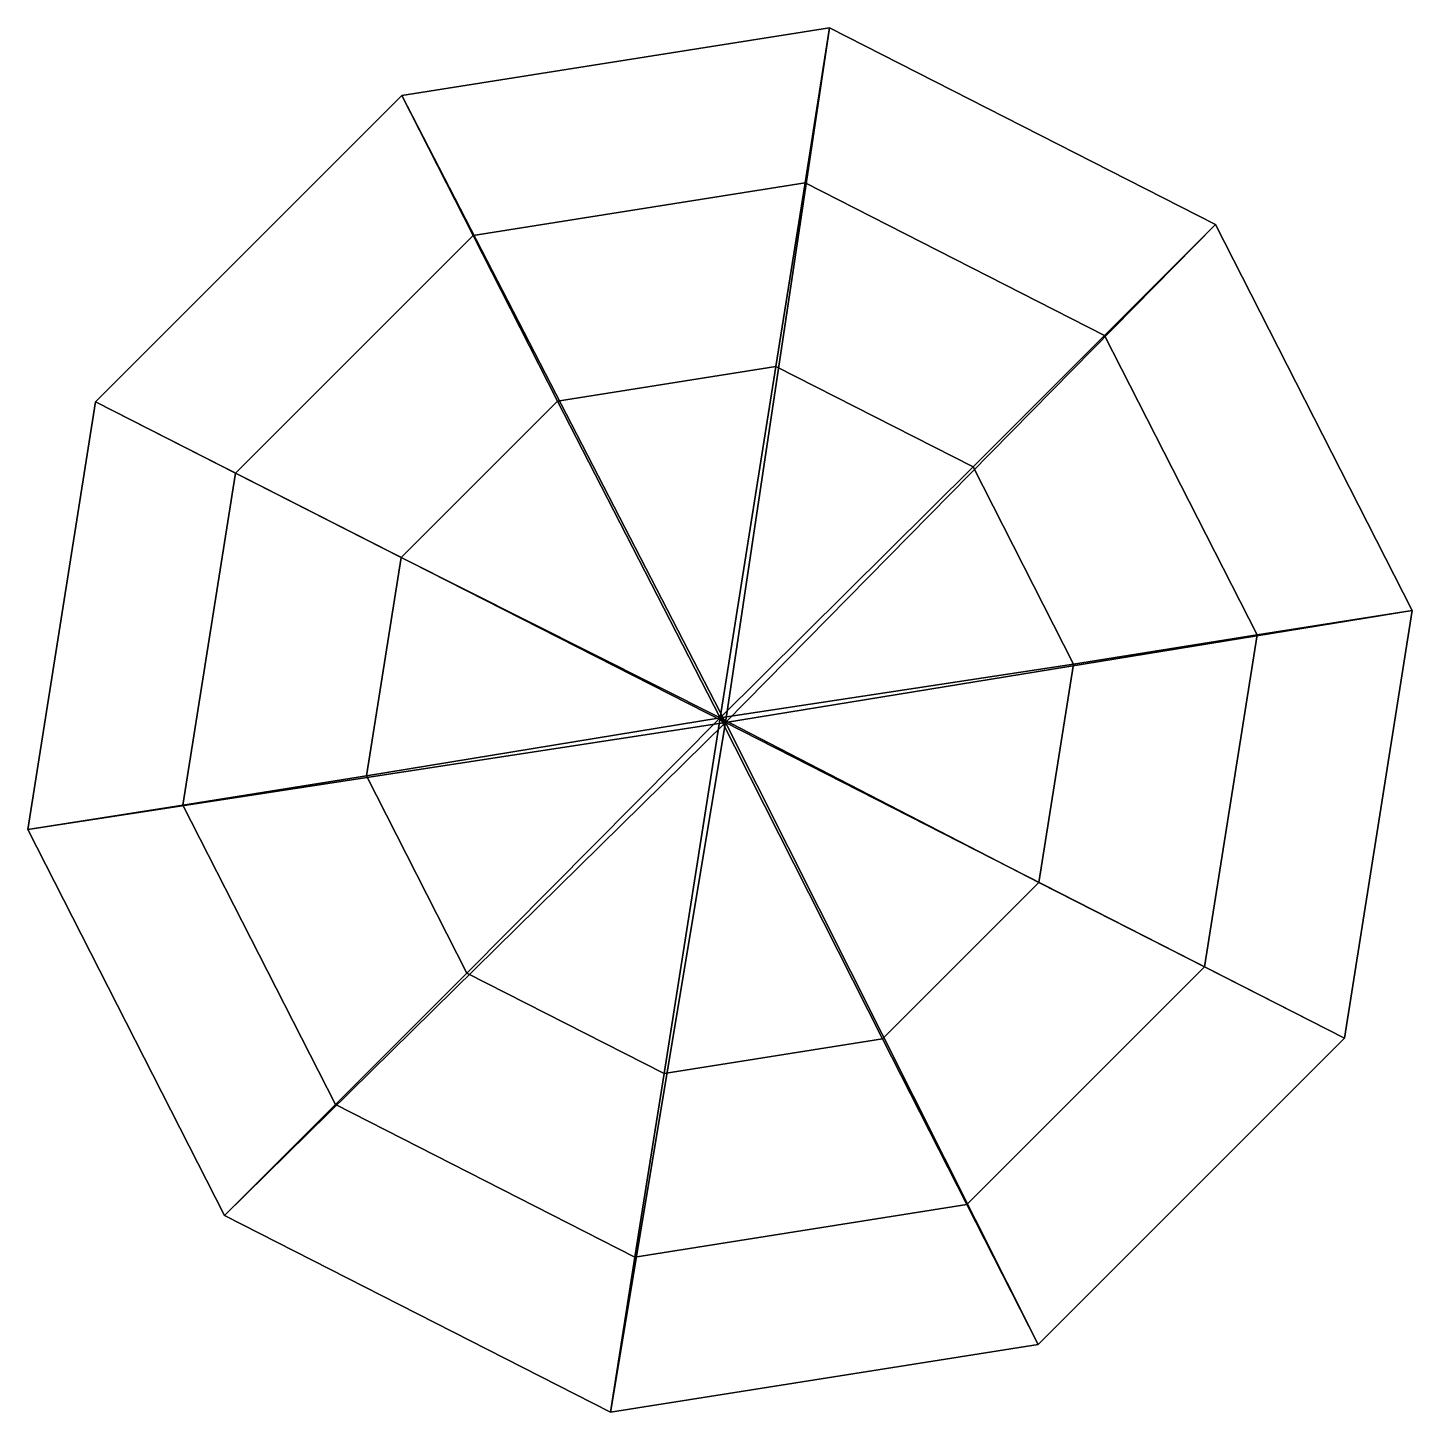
# Model space of a CAD drawing. Extents: x -3.24 to 3.49, y -3.34 to 3.38.
import ezdxf

# ---------------------------------------------------------------- set-up
doc = ezdxf.new("R2010")
doc.units = 0

# ---------------------------------------------------------------- blocks, each defined once
blk = doc.blocks.new('Circle')
at = {"layer": 'Meshes', "color": 160}
mesh = blk.add_polyface(dxfattribs=at)
corners = [(2.407665, 2.407666, -0.483139), (3.363032, 0.532652, -0.483139), (3.033835, -1.545816, -0.483139), (1.545816, -3.033835, -0.483139), (-0.532652, -3.363032, -0.483139), (-2.407665, -2.407664, -0.483139), (-3.363032, -0.532652, -0.483139), (-3.033835, 1.545817, -0.483139), (-1.545815, 3.033836, -0.483139), (0.532654, 3.363032, -0.483139), (0.532654, 3.363032, -0.353612), (-1.545815, 3.033836, -0.353612), (-3.033835, 1.545817, -0.353612), (-3.363032, -0.532652, -0.353612), (-2.407665, -2.407665, -0.353612), (-0.532652, -3.363032, -0.353612), (1.545816, -3.033835, -0.353612), (3.033835, -1.545817, -0.353612), (3.363032, 0.532652, -0.353612), (2.407665, 2.407665, -0.353612), (1.868014, 1.868014, -0.372721), (2.609246, 0.413264, -0.372721), (2.353835, -1.199339, -0.372721), (1.199339, -2.353835, -0.372721), (-0.413264, -2.609246, -0.372721), (-1.868014, -1.868014, -0.372721), (-2.609246, -0.413264, -0.372721), (-2.353835, 1.19934, -0.372721), (-1.199338, 2.353836, -0.372721), (0.413266, 2.609246, -0.372721), (0.413266, 2.609246, -0.22989), (-1.199338, 2.353835, -0.22989), (-2.353835, 1.199339, -0.22989), (-2.609246, -0.413265, -0.22989), (-1.868014, -1.868014, -0.22989), (-0.413264, -2.609247, -0.22989), (1.199339, -2.353836, -0.22989), (2.353835, -1.19934, -0.22989), (2.609246, 0.413263, -0.22989), (1.868014, 1.868014, -0.22989), (1.229036, 1.229035, -0.248999), (1.71672, 0.271901, -0.248999), (1.548676, -0.78909, -0.248999), (0.78909, -1.548676, -0.248999), (-0.271902, -1.716721, -0.248999), (-1.229036, -1.229036, -0.248999), (-1.71672, -0.271902, -0.248999), (-1.548676, 0.78909, -0.248999), (-0.789089, 1.548676, -0.248999), (0.271903, 1.71672, -0.248999), (0.271903, 1.716719, -0.12387), (-0.789089, 1.548675, -0.12387), (-1.548676, 0.789089, -0.12387), (-1.71672, -0.271903, -0.12387), (-1.229036, -1.229037, -0.12387), (-0.271902, -1.716721, -0.12387), (0.78909, -1.548677, -0.12387), (1.548676, -0.789091, -0.12387), (1.71672, 0.271901, -0.12387), (1.229036, 1.229035, -0.12387), (0, 0.01075, -0.126391), (0, 0.01075, -0.126391), (0, 0.01075, -0.126391), (0, 0.01075, -0.126391), (0, 0.01075, -0.126391), (0, 0.01075, -0.126391), (0, 0.01075, -0.126391), (0, 0.01075, -0.126391), (0, 0.01075, -0.126391), (0, 0.01075, -0.126391), (0.026514, -0.01185, -0.496721), (0.026514, -0.01185, -0.496721), (0.026514, -0.01185, -0.496721), (0.026514, -0.01185, -0.496721), (0.026514, -0.01185, -0.496721), (0.026514, -0.01185, -0.496721), (0.026514, -0.01185, -0.496721), (0.026514, -0.01185, -0.496721), (0.026514, -0.01185, -0.496721), (0.026514, -0.01185, -0.496721), (0.026514, -0.01185, -0.496721), (0.026514, -0.01185, -0.496721), (0.026514, -0.01185, -0.496721), (0.026514, -0.01185, -0.496721), (0.026514, -0.01185, -0.496721), (0.026514, -0.01185, -0.496721), (0.026514, -0.01185, -0.496721), (0.026514, -0.01185, -0.496721), (0.026514, -0.01185, -0.496721), (0.026514, -0.01185, -0.496721)]
mesh.append_faces([[corners[k] for k in face] for face in [(0, 9, 10, 19), (9, 8, 11, 10), (8, 7, 12, 11), (7, 6, 13, 12), (6, 5, 14, 13), (5, 4, 15, 14), (4, 3, 16, 15), (3, 2, 17, 16), (2, 1, 18, 17), (1, 0, 19, 18), (18, 19, 20, 21), (17, 18, 21, 22), (16, 17, 22, 23), (15, 16, 23, 24), (14, 15, 24, 25), (13, 14, 25, 26), (12, 13, 26, 27), (11, 12, 27, 28), (10, 11, 28, 29), (19, 10, 29, 20), (20, 29, 30, 39), (29, 28, 31, 30), (28, 27, 32, 31), (27, 26, 33, 32), (26, 25, 34, 33), (25, 24, 35, 34), (24, 23, 36, 35), (23, 22, 37, 36), (22, 21, 38, 37), (21, 20, 39, 38), (38, 39, 40, 41), (37, 38, 41, 42), (36, 37, 42, 43), (35, 36, 43, 44), (34, 35, 44, 45), (33, 34, 45, 46), (32, 33, 46, 47), (31, 32, 47, 48), (30, 31, 48, 49), (39, 30, 49, 40), (40, 49, 50, 59), (49, 48, 51, 50), (48, 47, 52, 51), (47, 46, 53, 52), (46, 45, 54, 53), (45, 44, 55, 54), (44, 43, 56, 55), (43, 42, 57, 56), (42, 41, 58, 57), (41, 40, 59, 58), (58, 59, 60, 61), (57, 58, 61, 62), (56, 57, 62, 63), (55, 56, 63, 64), (54, 55, 64, 65), (53, 54, 65, 66), (52, 53, 66, 67), (51, 52, 67, 68), (50, 51, 68, 69), (59, 50, 69, 60), (60, 69, 70, 79), (69, 68, 71, 70), (68, 67, 72, 71), (67, 66, 73, 72), (66, 65, 74, 73), (65, 64, 75, 74), (64, 63, 76, 75), (63, 62, 77, 76), (62, 61, 78, 77), (61, 60, 79, 78), (0, 9, 80, 89), (9, 8, 81, 80), (8, 7, 82, 81), (7, 6, 83, 82), (6, 5, 84, 83), (5, 4, 85, 84), (4, 3, 86, 85), (3, 2, 87, 86), (2, 1, 88, 87), (1, 0, 89, 88)]], dxfattribs={"color": 160})

msp = doc.modelspace()

# ---------------------------------------------------------------- block references
at = {"layer": '1'}
msp.add_blockref('Circle', (0.125572, 0.020053, 0.229904), dxfattribs=at)

doc.saveas('drawing.dxf')
